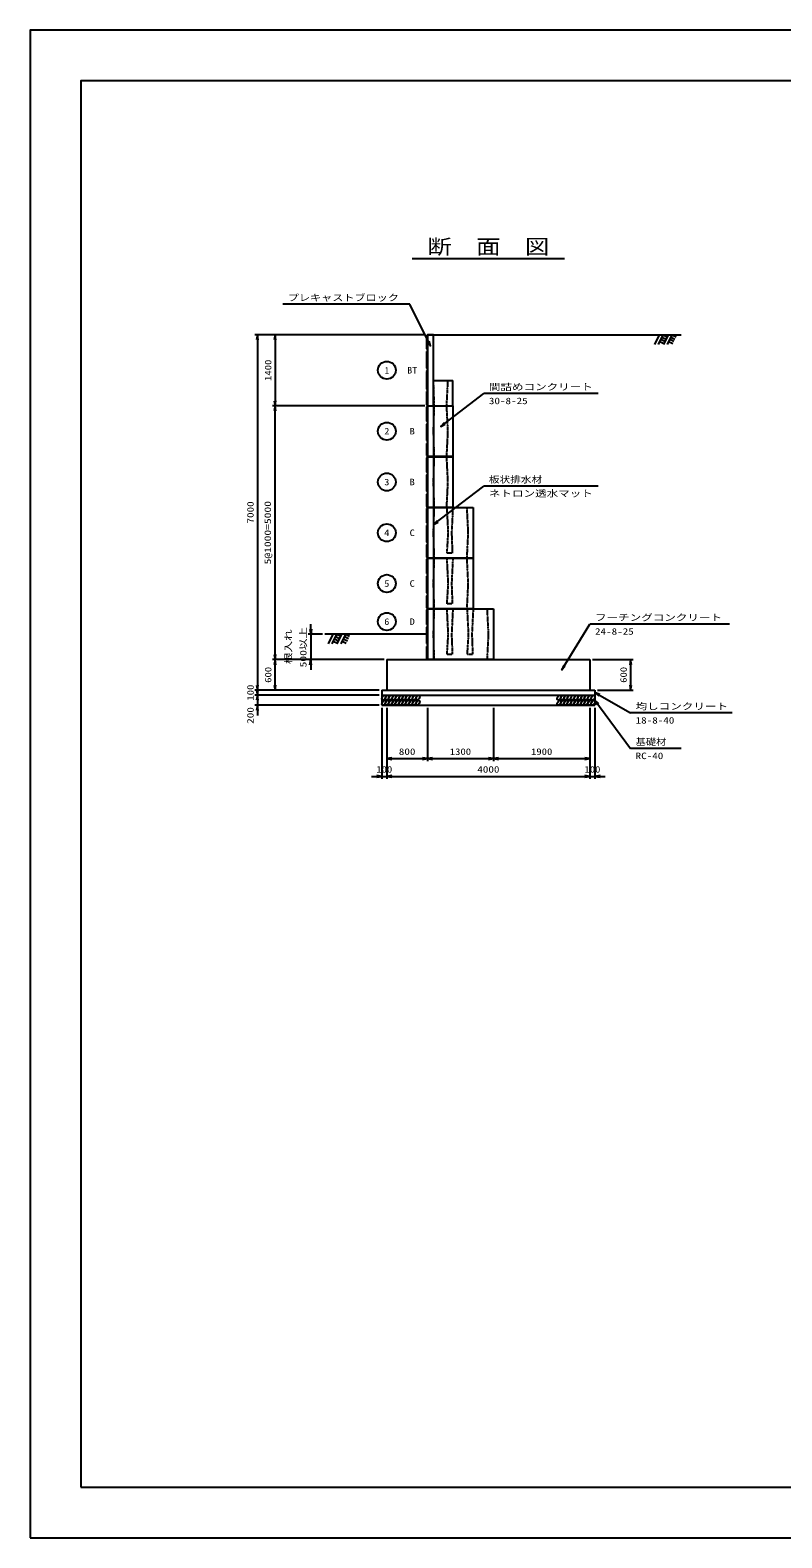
# Model space of a CAD drawing. Units: millimetres at full size. Extents: x 0 to 42050, y 0 to 29700.
# Drawn here: x 0 to 14805, y 0 to 29700 of the extents above; entities that cross this region are included whole.
import ezdxf
from ezdxf.enums import TextEntityAlignment as Align

# ---------------------------------------------------------------- set-up
doc = ezdxf.new("R2010")
doc.units = ezdxf.units.MM
doc.linetypes.add('DASHED_SPACED', pattern=[12, 6, -6])
for name, color, linetype, lineweight in [('D-STR-DIM', 7, 'Continuous', 25), ('D-STR-STRn', 1, 'Continuous', 25), ('D-STR-TXT', 7, 'Continuous', 25), ('D-TTL', 2, 'Continuous', 25), ('D-TTL-TXT', 7, 'Continuous', 25)]:
    doc.layers.add(name, color=color, linetype=linetype, lineweight=lineweight)
doc.styles.add('ＭＳ ゴシック', font='')
doc.styles.get('ＭＳ ゴシック').set_extended_font_data('MS Gothic')

# ---------------------------------------------------------------- blocks, each defined once
blk = doc.blocks.new('open_arrow')
at = {"color": 0, "linetype": 'Continuous', "lineweight": -2}
blk.add_lwpolyline([(7.5, 1.25), (0, 0), (7.5, -1.25)], dxfattribs=at)
blk = doc.blocks.new('High-T-B-D')
at = {"color": 1, "linetype": 'Continuous', "lineweight": 25}
for p, q in [((0, 998), (-20, 978)), ((-20, 978), (-20, 694.915)), ((0, 998), (0, 0)), ((0, 998), (500, 998)), ((120, 998), (120, 0)), ((500, 998), (500, 0)), ((-20, 694.915), (0, 678.671)), ((0, 659.178), (-20, 641.31)), ((-20, 641.31), (-20, 315.806)), ((-20, 315.806), (0, 296.313)), ((0, 273.571), (-20, 258.952)), ((-20, 258.952), (-20, 20)), ((-20, 20), (0, 0)), ((500, 0), (0, 0))]:
    blk.add_line(p, q, dxfattribs=at)
at = {"color": 1, "linetype": 'DASHED_SPACED', "lineweight": 25}
for p, q in [((120, 499), (134.998, 998)), ((404.919, 499), (379.923, 998)), ((134.998, 0), (120, 499)), ((379.923, 0), (404.919, 499))]:
    blk.add_line(p, q, dxfattribs=at)
blk = doc.blocks.new('High-T-C-D')
at = {"color": 1, "linetype": 'Continuous', "lineweight": 25}
for p, q in [((0, 998), (-20, 978)), ((-20, 978), (-20, 694.915)), ((0, 998), (0, 0)), ((0, 998), (900, 998)), ((120, 998), (120, 0)), ((900, 998), (900, 0)), ((-20, 694.915), (0, 678.671)), ((0, 659.178), (-20, 641.31)), ((-20, 641.31), (-20, 315.806)), ((-20, 315.806), (0, 296.313)), ((0, 273.571), (-20, 258.952)), ((-20, 258.952), (-20, 20)), ((-20, 20), (0, 0)), ((900, 0), (0, 0))]:
    blk.add_line(p, q, dxfattribs=at)
at = {"color": 1, "linetype": 'DASHED_SPACED', "lineweight": 25}
for p, q in [((120, 499), (134.998, 998)), ((379.967, 998), (404.964, 499)), ((499.956, 998), (474.958, 499)), ((804.919, 499), (779.923, 998)), ((134.998, 0), (120, 499)), ((404.964, 499), (380.01, 100)), ((474.958, 499), (489.99, 100)), ((779.923, 0), (804.919, 499)), ((489.99, 100), (380.01, 100))]:
    blk.add_line(p, q, dxfattribs=at)

msp = doc.modelspace()

# ---------------------------------------------------------------- linework, layer by layer
at = {"layer": 'D-STR-DIM'}
for p, q in [((7175, 23700), (4425, 23700)), ((4475, 23700), (4475, 16700)), ((7775, 23700), (4775, 23700)), ((4825, 23700), (4825, 22300)), ((7775, 22300), (4775, 22300)), ((7775, 22300), (4775, 22300)), ((4825, 17300), (4825, 22300)), ((5508.333, 17900), (5525, 17800)), ((5525, 17900), (5525, 18000)), ((5541.667, 17900), (5525, 17800)), ((5525, 17800), (5525, 17900)), ((5755, 17800), (5475, 17800)), ((5525, 17800), (5525, 17300)), ((6975, 17300), (4775, 17300)), ((6975, 17300), (4775, 17300)), ((4825, 16700), (4825, 17300)), ((6975, 17300), (5475, 17300)), ((5508.333, 17200), (5525, 17300)), ((5541.667, 17200), (5525, 17300)), ((5525, 17300), (5525, 17200)), ((11075, 17300), (11875, 17300)), ((11825, 17300), (11825, 16700)), ((5525, 17200), (5525, 17100)), ((6875, 16700), (4425, 16700)), ((6875, 16700), (4425, 16700)), ((4475, 16900), (4475, 16400)), ((4475, 16800), (4475, 16200)), ((6875, 16700), (4775, 16700)), ((11175, 16700), (11875, 16700)), ((6875, 16600), (4425, 16600)), ((6875, 16600), (4425, 16600)), ((6875, 16400), (4425, 16400)), ((6925, 16350), (6925, 14950)), ((7025, 16350), (7025, 15300)), ((7025, 16350), (7025, 14950)), ((7025, 16350), (7025, 14950)), ((7825, 16350), (7825, 15300)), ((7825, 16350), (7825, 15300)), ((9125, 16350), (9125, 15300)), ((9125, 16350), (9125, 15300)), ((11025, 16350), (11025, 15300)), ((11025, 16350), (11025, 14950)), ((11025, 16350), (11025, 14950)), ((11125, 16350), (11125, 14950)), ((7025, 15350), (7825, 15350)), ((7825, 15350), (9125, 15350)), ((9125, 15350), (11025, 15350)), ((6725, 15000), (7225, 15000)), ((7025, 15000), (11025, 15000)), ((10825, 15000), (11325, 15000))]:
    msp.add_line(p, q, dxfattribs=at)
at = {"layer": 'D-STR-STRn'}
for p, q in [((7825, 23700), (7805, 23680)), ((7805, 23680), (7805, 23422.55)), ((7825, 23700), (12825, 23700)), ((7825, 23700), (7825, 22300)), ((7945, 23700), (7825, 23700)), ((7945, 22300), (7945, 23700)), ((12389.175, 23700), (12297.375, 23507.989)), ((12464.175, 23700), (12372.375, 23507.989)), ((12399.474, 23564.671), (12480.869, 23525.757)), ((12421.041, 23609.781), (12502.436, 23570.866)), ((12442.608, 23654.89), (12524.003, 23615.976)), ((12464.175, 23700), (12545.57, 23661.085)), ((12564.175, 23700), (12472.375, 23507.989)), ((12639.175, 23700), (12547.375, 23507.989)), ((12574.474, 23564.671), (12655.869, 23525.757)), ((12596.041, 23609.781), (12677.436, 23570.866)), ((12617.608, 23654.89), (12699.003, 23615.976)), ((12639.175, 23700), (12720.57, 23661.085)), ((7805, 23422.55), (7825, 23402.55)), ((7825, 23384.607), (7805, 23366.739)), ((7805, 23366.739), (7805, 23041.234)), ((7805, 23041.234), (7825, 23021.742)), ((7825, 22999), (7805, 22979)), ((7805, 22979), (7805, 22629)), ((7805, 22629), (7825, 22609)), ((7805, 22629), (7825, 22609)), ((7825, 22599), (7805, 22579)), ((7825, 22599), (7805, 22579)), ((7805, 22579), (7805, 22320)), ((7805, 22579), (7805, 22320)), ((7945, 22798), (8325, 22798)), ((8325, 22300), (8325, 22798)), ((7805, 22320), (7825, 22300)), ((7805, 22320), (7825, 22300)), ((7825, 22300), (8325, 22300)), ((7825, 18298), (7805, 18278)), ((7805, 18278), (7805, 17994.915)), ((7825, 18298), (7825, 17300)), ((7825, 18298), (9125, 18298)), ((7945, 18298), (7945, 17300)), ((9125, 18298), (9125, 17300)), ((7805, 17994.915), (7825, 17978.671)), ((7825, 17959.178), (7805, 17941.31)), ((7805, 17941.31), (7805, 17615.806)), ((7805, 17800), (5805, 17800)), ((5960, 17800), (5868.2, 17607.989)), ((6035, 17800), (5943.2, 17607.989)), ((5970.3, 17664.671), (6051.695, 17625.757)), ((5991.867, 17709.781), (6073.262, 17670.866)), ((6013.433, 17754.89), (6094.828, 17715.976)), ((6035, 17800), (6116.395, 17761.085)), ((6135, 17800), (6043.2, 17607.989)), ((6210, 17800), (6118.2, 17607.989)), ((6145.3, 17664.671), (6226.695, 17625.757)), ((6166.867, 17709.781), (6248.262, 17670.866)), ((6188.433, 17754.89), (6269.828, 17715.976)), ((6210, 17800), (6291.395, 17761.085)), ((7805, 17615.806), (7825, 17596.313)), ((7825, 17573.571), (7805, 17558.952)), ((7805, 17558.952), (7805, 17320)), ((7025, 17300), (11025, 17300)), ((7025, 17300), (7025, 16700)), ((7805, 17320), (7825, 17300)), ((9125, 17300), (7825, 17300)), ((11025, 17300), (11025, 16700)), ((6925, 16700), (11125, 16700)), ((6925, 16700), (6925, 16400)), ((11125, 16700), (11125, 16400)), ((6925, 16600), (11125, 16600)), ((6925, 16400), (11125, 16400))]:
    msp.add_line(p, q, dxfattribs=at)
at = {"layer": 'D-STR-STRn', "linetype": 'DASHED_SPACED'}
for p, q in [((7960, 22300), (7945, 22798)), ((8204.99, 22300), (8230, 22798)), ((7945, 17799), (7959.998, 18298)), ((8204.967, 18298), (8229.964, 17799)), ((8324.956, 18298), (8299.958, 17799)), ((8604.967, 18298), (8629.964, 17799)), ((8724.956, 18298), (8699.958, 17799)), ((9029.919, 17799), (9004.923, 18298)), ((7959.998, 17300), (7945, 17799)), ((8229.964, 17799), (8205.01, 17400)), ((8299.958, 17799), (8314.99, 17400)), ((8629.964, 17799), (8605.01, 17400)), ((8699.958, 17799), (8714.99, 17400)), ((9004.923, 17300), (9029.919, 17799)), ((8314.99, 17400), (8205.01, 17400)), ((8714.99, 17400), (8605.01, 17400))]:
    msp.add_line(p, q, dxfattribs=at)
at = {"layer": 'D-STR-STRn', "color": 2}
for centre in [(6965.239, 16550), (6965.239, 16450), (7032.239, 16550), (7032.239, 16450), (7099.239, 16550), (7099.239, 16450), (7166.239, 16550), (7166.239, 16450), (7233.239, 16550), (7233.239, 16450), (7300.239, 16550), (7300.239, 16450), (7367.239, 16550), (7367.239, 16450), (7434.239, 16550), (7434.239, 16450), (7501.239, 16550), (7501.239, 16450), (7568.239, 16550), (7568.239, 16450), (7635.239, 16550), (7635.239, 16450), (10417.239, 16550), (10417.239, 16450), (10484.239, 16550), (10484.239, 16450), (10551.239, 16550), (10551.239, 16450), (10618.239, 16550), (10618.239, 16450), (10685.239, 16550), (10685.239, 16450), (10752.239, 16550), (10752.239, 16450), (10819.239, 16550), (10819.239, 16450), (10886.239, 16550), (10886.239, 16450), (10953.239, 16550), (10953.239, 16450), (11020.239, 16550), (11020.239, 16450), (11087.239, 16550), (11087.239, 16450)]:
    msp.add_ellipse(centre, major_axis=(-27.222, -47.15), ratio=0.545455, dxfattribs=at)
at = {"layer": 'D-STR-TXT'}
for p, q in [((7475, 24300), (4975, 24300)), ((7886.17, 23478.677), (7475, 24300)), ((8086.153, 21893.013), (8935, 22542.237)), ((11185, 22542.237), (8935, 22542.237)), ((7945, 19960.817), (8935, 20718)), ((11185, 20718), (8935, 20718)), ((10469.927, 17096.204), (11025, 18000)), ((13775, 18000), (11025, 18000)), ((11125, 16650), (11825, 16250)), ((11125, 16500), (11825, 15550)), ((13825, 16250), (11825, 16250)), ((12825, 15550), (11825, 15550))]:
    msp.add_line(p, q, dxfattribs=at)
for centre in [(7025, 23000), (7025, 21799), (7025, 20799), (7025, 19799), (7025, 18799), (7025, 18049)]:
    msp.add_circle(centre, 175, dxfattribs=at)
at = {"layer": 'D-TTL'}
for points in [[(0, 0), (42050, 0), (42050, 29700), (0, 29700)], [(1000, 1000), (41050, 1000), (41050, 28700), (1000, 28700)]]:
    msp.add_lwpolyline(points, close=True, dxfattribs=at)
at = {"layer": 'D-TTL-TXT'}
msp.add_line((7525, 25200), (10525, 25200), dxfattribs=at)

# ---------------------------------------------------------------- block references
at = {"layer": 'D-STR-DIM', "xscale": 13.3, "yscale": 13.3}
for p, rotation in [((4475, 23700), 270), ((4825, 23700), 270), ((4825, 22300), 90), ((4825, 22300), 270), ((4825, 17300), 90), ((4825, 17300), 270), ((11825, 17300), 270), ((4475, 16700), 90), ((4475, 16700), 90), ((4475, 16600), 90), ((4825, 16700), 90), ((11825, 16700), 90), ((4475, 16600), 270), ((4475, 16400), 270), ((7825, 15350), 180), ((9125, 15350), 180), ((11025, 15350), 180), ((6925, 15000), 180), ((11025, 15000), 180), ((11025, 15000), 180)]:
    msp.add_blockref('open_arrow', p, dxfattribs=dict(at, rotation=rotation))
for p in [(7025, 15350), (7825, 15350), (9125, 15350), (7025, 15000), (7025, 15000), (11125, 15000)]:
    msp.add_blockref('open_arrow', p, dxfattribs=at)
at = {"layer": 'D-STR-STRn'}
for name, p in [('High-T-B-D', (7825, 21300)), ('High-T-B-D', (7825, 20300)), ('High-T-C-D', (7825, 19300)), ('High-T-C-D', (7825, 18300))]:
    msp.add_blockref(name, p, dxfattribs=at)
at = {"layer": 'D-STR-TXT', "xscale": 13.3, "yscale": 13.3}
for p, rotation in [((7886.17, 23478.677), 116.6), ((8086.153, 21893.013), 37.4), ((7945, 19960.817), 37.4), ((10469.927, 17096.204), 58.4), ((11125, 16650), 330.3), ((11125, 16500), 306.4)]:
    msp.add_blockref('open_arrow', p, dxfattribs=dict(at, rotation=rotation))

# ---------------------------------------------------------------- texts
at = {"layer": 'D-STR-DIM', "style": 'ＭＳ ゴシック'}
for s, width, p in [('1400', 1.2, (4687.5, 23000)), ('7000', 1.25, (4337.5, 20200)), ('5@1000=5000', 1.3, (4678.173, 19800)), ('600', 1.2, (4687.5, 17000)), ('600', 1.2, (11687.5, 17000)), ('100', 1.2, (4337.5, 16650)), ('200', 1.25, (4337.5, 16200))]:
    msp.add_text(s, height=128.3, rotation=90, dxfattribs=dict(at, width=width)).set_placement(p, align=Align.MIDDLE_CENTER)
at = {"layer": 'D-STR-DIM', "style": 'ＭＳ ゴシック', "width": 1.3}
for s, p in [('根入れ', (5188.9, 17212.437)), ('500以上', (5481.455, 17147.145))]:
    msp.add_text(s, height=128.3, rotation=90, dxfattribs=at).set_placement(p, align=Align.BOTTOM_LEFT)
at = {"layer": 'D-STR-DIM', "style": 'ＭＳ ゴシック'}
for s, width, p in [('800', 1.25, (7425, 15487.5)), ('1300', 1.2, (8475, 15487.5)), ('1900', 1.2, (10075, 15487.5)), ('100', 1.2, (6975, 15137.5)), ('4000', 1.25, (9025, 15137.5)), ('100', 1.2, (11075, 15137.5))]:
    msp.add_text(s, height=128.3, dxfattribs=dict(at, width=width)).set_placement(p, align=Align.MIDDLE_CENTER)
at = {"layer": 'D-STR-TXT', "style": 'ＭＳ ゴシック'}
for s, width, p in [('プレキャストブロック', 1.25, (5075, 24326.667)), ('間詰めコンクリート', 1.3, (9035, 22568.904)), ('30-8-25', 1.25, (9035, 22293.904)), ('板状排水材', 1.2, (9035, 20744.667)), ('ネトロン透水マット', 1.3, (9035, 20469.667)), ('フーチングコンクリート', 1.3, (11125, 18026.667)), ('24-8-25', 1.25, (11125, 17751.667)), ('均しコンクリート', 1.3, (11925, 16276.667)), ('18-8-40', 1.25, (11925, 16001.667)), ('基礎材', 1.15, (11925, 15576.667)), ('RC-40', 1.25, (11925, 15301.667))]:
    msp.add_text(s, height=128.3, dxfattribs=dict(at, width=width)).set_placement(p, align=Align.BOTTOM_LEFT)
for s, width, p in [('1', 0.9, (7025, 23000)), ('BT', 1.15, (7525, 23000)), ('2', 1.15, (7025, 21799)), ('B', 1.2, (7525, 21799)), ('3', 1.15, (7025, 20799)), ('B', 1.2, (7525, 20799)), ('4', 1.2, (7025, 19799)), ('C', 1.2, (7525, 19799)), ('5', 1.15, (7025, 18799)), ('C', 1.2, (7525, 18799)), ('6', 1.15, (7025, 18049)), ('D', 1.2, (7525, 18049))]:
    msp.add_text(s, height=128.3, dxfattribs=dict(at, width=width)).set_placement(p, align=Align.MIDDLE_CENTER)
at = {"layer": 'D-TTL-TXT', "style": 'ＭＳ ゴシック', "width": 1.2}
msp.add_text('断\u3000面\u3000図', height=293.3, dxfattribs=at).set_placement((9025, 25200), align=Align.BOTTOM_CENTER)

doc.saveas('drawing.dxf')
